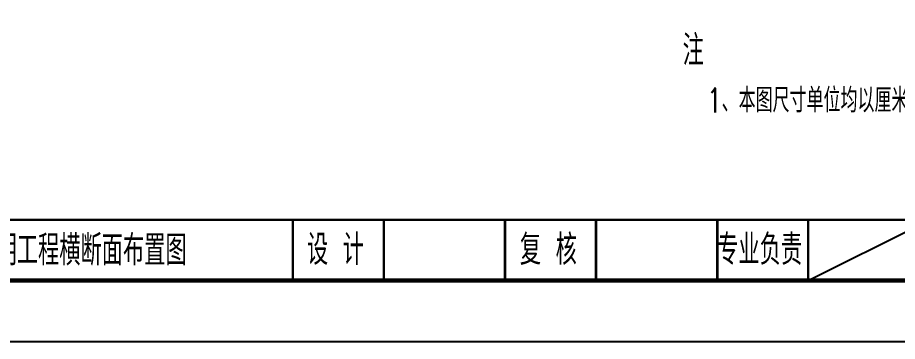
# Model space of a CAD drawing. Header units: millimetres. Extents: x 2 to 5882, y 1831 to 3462.
# Drawn here: x 1032 to 1177.1, y 2507.7 to 2561 of the extents above; entities that cross this region are included whole.
import ezdxf
from ezdxf.enums import TextEntityAlignment as Align

# ---------------------------------------------------------------- set-up
doc = ezdxf.new("R2010")
doc.units = ezdxf.units.MM
for name, color, linetype in [('图框', 7, 'Continuous'), ('文字', 7, 'Continuous'), ('标注', 4, 'Continuous')]:
    doc.layers.add(name, color=color, linetype=linetype)
doc.styles.get("Standard").update_dxf_attribs({"font": 'simplex1.shx', "width": 0.7, "bigfont": 'hztxt.shx'})

# ---------------------------------------------------------------- blocks, each defined once
blk = doc.blocks.new('series')
at = {"width": 0.75}
for tag, height, p in [('页码', 4, (-35, -19)), ('图名', 5, (-220, -282)), ('图号', 5, (-20, -282))]:
    blk.add_attdef(tag, text='', height=height, dxfattribs=at).set_placement(p, align=Align.MIDDLE_CENTER)
blk = doc.blocks.new('123')
blk.add_lwpolyline([(422.36, 2507.71), (422.36, 2804.71), (2.36, 2804.71), (2.36, 2507.71)], close=True)

msp = doc.modelspace()

# ---------------------------------------------------------------- linework, layer by layer
msp.add_line((1162.36361, 2517.70635), (1182.36361, 2527.70635))
for points, const_width in [([(1252.36361, 2794.70635), (872.36361, 2794.70635), (872.36361, 2517.70635), (1252.36361, 2517.70635), (1252.36361, 2794.70635)], 0.7), ([(872.36361, 2527.70635), (1252.36361, 2527.70635)], 0.4), ([(1147.36361, 2517.70635), (1147.36361, 2527.70635)], 0.4), ([(1162.36361, 2517.70635), (1162.36361, 2527.70635)], 0.4)]:
    msp.add_lwpolyline(points, dxfattribs=dict(const_width=const_width))
at = {"layer": '图框', "const_width": 0.4}
for points in [[(1077.36361, 2517.70635), (1077.36361, 2527.70635)], [(1092.36361, 2517.70635), (1092.36361, 2527.70635)], [(1112.36361, 2517.70635), (1112.36361, 2527.70635)], [(1127.36361, 2517.70635), (1127.36361, 2527.70635)], [(1147.36361, 2517.70635), (1147.36361, 2527.70635)]]:
    msp.add_lwpolyline(points, dxfattribs=at)

# ---------------------------------------------------------------- block references
ref = msp.add_blockref('series', (1262.36361, 2804.70635))
ref.add_attrib('图名', '照明工程横断面布置图', dxfattribs={"height": 5, "width": 0.7}).set_placement((1042.36361, 2522.70635), align=Align.MIDDLE_CENTER)
at = {"layer": '标注'}
msp.add_blockref('123', (840, 0), dxfattribs=at)

# ---------------------------------------------------------------- texts
at = {"width": 0.7}
msp.add_text('专业负责', height=5, dxfattribs=at).set_placement((1154.35384, 2522.80094), align=Align.MIDDLE_CENTER)
at = {"layer": '图框', "width": 0.7}
for s, p in [('设 计', (1084.40828, 2522.80094)), ('复 核', (1119.50309, 2522.80094))]:
    msp.add_text(s, height=5, dxfattribs=at).set_placement(p, align=Align.MIDDLE_CENTER)
at = {"layer": '文字', "width": 0.7}
for s, height, p in [('注', 5, (1141.64885, 2553.12623)), ('1、本图尺寸单位均以厘米计，比例为1：200。', 4, (1145.68154, 2545.40009))]:
    msp.add_text(s, height=height, dxfattribs=at).set_placement(p)

doc.saveas('drawing.dxf')
